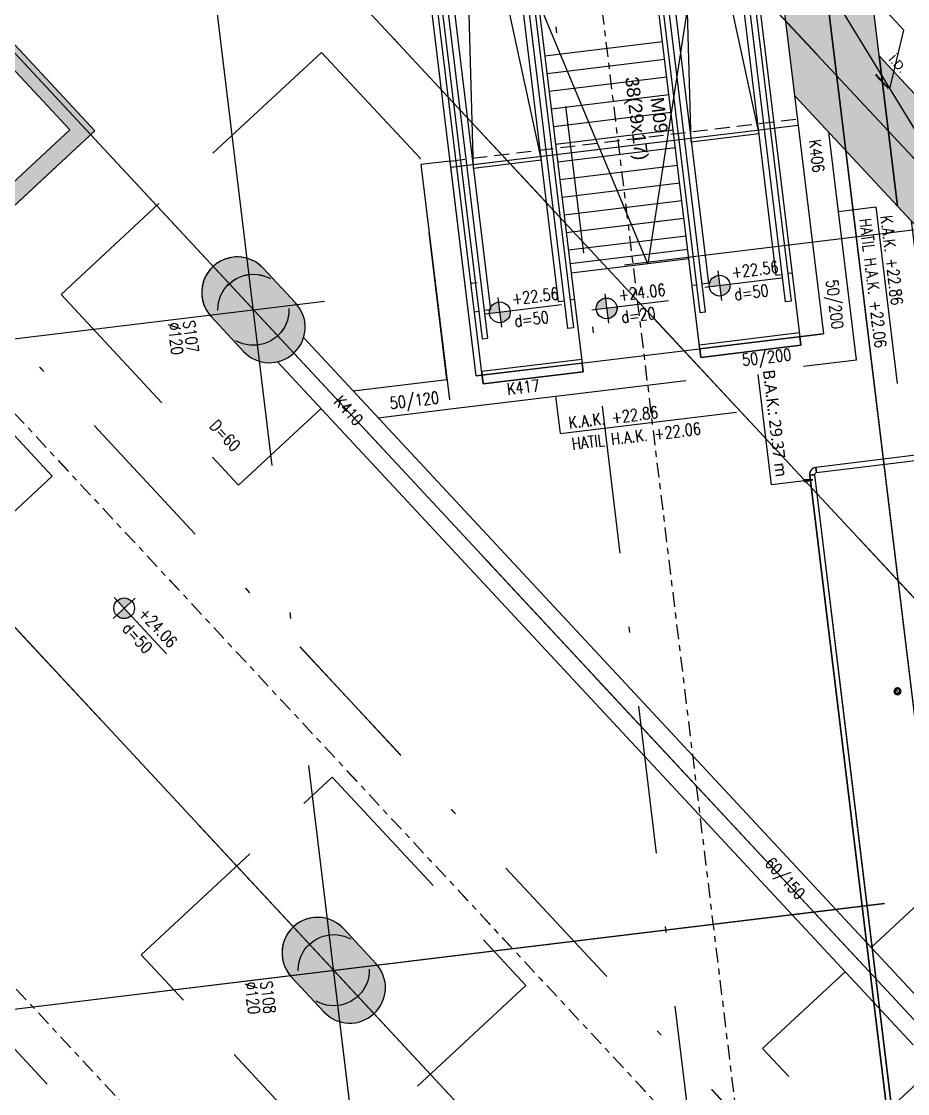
# Model space of a CAD drawing. Header units: inches. Extents: x 400392 to 401495, y 4543971 to 4544133.
# Drawn here: x 400470.34 to 400485.29, y 4544019.14 to 4544037.24 of the extents above; entities that cross this region are included whole.
import ezdxf
from ezdxf.enums import TextEntityAlignment as Align

# ---------------------------------------------------------------- set-up
doc = ezdxf.new("R2010")
doc.units = ezdxf.units.IN
doc.header["$MEASUREMENT"] = 0
for name, pattern in [('ACAD_ISO05W100', [33, 24, -3, 0, -3, 0, -3]), ('AKS', [3, 2.5, -0.25, 0, -0.25]), ('CENTER', [2, 1.25, -0.25, 0.25, -0.25]), ('CONTINU', [0]), ('DASHDOT2', [0.5, 0.25, -0.125, 0, -0.125]), ('HIDDEN', [0.375, 0.25, -0.125]), ('Hidden_2_', [6, 4, -2])]:
    doc.linetypes.add(name, pattern=pattern)
doc.layers.add('A-DETL', color=90, linetype='Continuous', lineweight=15)
doc.layers.add('A-DETL-GENF', color=92, linetype='Continuous', lineweight=9)
for name, color, linetype in [('aks prota', 2, 'AKS'), ('iderzi_PROTA', 3, 'Continuous'), ('kiriş boyutu prota', 6, 'Continuous'), ('kiriş prota', 6, 'Continuous'), ('kolon prota', 1, 'Continuous'), ('kolon tarama prota', 252, 'Continuous'), ('lkolon prota', 4, 'Continuous'), ('merdiven prota', 2, 'Continuous'), ('not prota', 2, 'Continuous'), ('not çizgisi prota', 4, 'Continuous'), ('perde prota', 1, 'Continuous'), ('PRT-AL-TUNEL_EKSENI', 14, 'DASHDOT2'), ('prt-s-taxis', 7, 'Continuous'), ('skesit prota', 7, 'Continuous'), ('st-s_level (kot)', 6, 'Continuous'), ('st-s_levelmark (kot işareti)', 4, 'Continuous'), ('st_s_su tutucu', 2, 'Continuous'), ('st_s_ölçü', 4, 'Continuous'), ('temel prota', 6, 'Continuous'), ('tkolon prota', 6, 'Continuous'), ('tnot prota', 4, 'Continuous')]:
    doc.layers.add(name, color=color, linetype=linetype)
doc.styles.add('OLCU', font='romanstw.shx')
doc.styles.add('PRT-MI-a_Arial', font='Arial.ttf', dxfattribs={"height": 30})
doc.styles.add('Segoe UI Light_1', font='', dxfattribs={"height": 200})
doc.styles.add('text25_PROTA', font='Arial.ttf', dxfattribs={"height": 25})
doc.styles.add('TKIRIS', font='romanstw.shx')
doc.styles.add('tkolon', font='romanstw.shx')
doc.styles.add('TNOT', font='romanstw.shx', dxfattribs={"width": 0.8, "height": 250})
doc.styles.get('Segoe UI Light_1').set_extended_font_data('Segoe UI Light')
doc.dimstyles.new('1-50', dxfattribs={"dimtxt": 10, "dimasz": 4, "dimexe": 4, "dimexo": 8, "dimgap": 4, "dimtad": 1, "dimdec": 1, "dimrnd": 0.05, "dimzin": 9, "dimdsep": 46, "dimtxsty": 'OLCU', "dimblk1": 'OBLIQUE', "dimblk2": 'OBLIQUE', "dimsah": 1, "dimcen": 2, "dimdle": 4, "dimclrd": 4, "dimclre": 4, "dimclrt": 3, "dimadec": 1, "dimazin": 0, "dimtfac": 1, "dimtdec": 1, "dimtix": 1, "dimtmove": 2, "dimatfit": 3, "dimldrblk": 'OBLIQUE', "dimfxl": 1, "dimtvp": 1, "dimtolj": 1, "dimtzin": 1, "dimarcsym": 0})

# ---------------------------------------------------------------- blocks, each defined once
blk = doc.blocks.new('+24.06 mekanik')
at = {"layer": 'kolon tarama prota'}
blk.add_hatch(color=253, dxfattribs=at).paths.add_polyline_path([(71949, 177871), (71929, 177721), (71968, 177721)], flags=0)
at = {"layer": 'kolon tarama prota', "color": 253}
for p, q in [((71747, 181762), (71747, 177947)), ((71836, 177947), (71836, 181762)), ((71747, 177947), (71792, 177947)), ((71792, 177947), (71747, 177947)), ((71747, 177947), (71836, 177947)), ((71836, 177947), (71747, 177947)), ((71792, 177947), (71836, 177947)), ((71836, 177947), (71792, 177947)), ((87211, 177915), (71868, 177915)), ((71868, 177915), (71868, 177871)), ((71868, 177871), (71868, 177915)), ((71868, 177826), (71868, 177915)), ((71868, 177915), (71868, 177826)), ((71868, 177871), (71868, 177826)), ((71868, 177826), (71868, 177871)), ((71868, 177826), (87211, 177826)), ((71949, 177871), (71929, 177721)), ((71929, 177721), (71968, 177721)), ((71968, 177721), (71949, 177871)), ((71949, 177871), (71949, 177169)), ((71949, 177169), (70076, 177169))]:
    blk.add_line(p, q, dxfattribs=at)
at = {"layer": 'kolon tarama prota', "color": 253, "flags": 128}
for points in [[(71747, 177947), (71752, 177913), (71766, 177883), (71788, 177857), (71816, 177838), (71848, 177828), (71868, 177826)], [(71868, 177915), (71851, 177920), (71840, 177933), (71836, 177947)]]:
    blk.add_lwpolyline(points, dxfattribs=at)
at = {"layer": 'kolon tarama prota', "color": 253}
for centre, radius, start, end in [((75666, 178858), 59, 0, 180), ((75666, 178858), 59, 180, 0), ((75666, 178858), 50, 36, 216), ((75666, 178858), 50, 36, 216), ((75666, 178858), 40, 36, 216), ((75666, 178858), 40, 36, 216), ((75666, 178858), 50, 216, 36), ((75666, 178858), 50, 216, 36), ((75666, 178858), 40, 216, 36), ((75666, 178858), 40, 216, 36), ((75666, 178829), 29.5, 90, 270), ((75666, 178888), 29.5, 270, 90)]:
    blk.add_arc(centre, radius, start, end, dxfattribs=at)
at = {"layer": 'kolon tarama prota', "color": 253, "style": 'Segoe UI Light_1'}
blk.add_text('B.A.K.: 29.37 m', height=200, dxfattribs=at).set_placement((70015, 177255))
blk = doc.blocks.new('_Oblique')
at = {"layer": 'st_s_ölçü', "lineweight": -2}
blk.add_line((-0.5, -0.5), (0.5, 0.5), dxfattribs=at)
blk = doc.blocks.new('PLAN_KOT')
at = {"layer": 'st-s_levelmark (kot işareti)'}
h = blk.add_hatch(color=256, dxfattribs=at)
h.paths.add_polyline_path([(0, 17.5, 0.414214), (-17.5, 0), (0, 0)])
h.paths.add_polyline_path([(17.5, 0), (0, 0), (0, -17.5, 0.414214)])
for p, q in [((0, 25), (0, -25)), ((105, 0), (-25, 0))]:
    blk.add_line(p, q, dxfattribs=at)
blk.add_circle((0, 0), 17.5, dxfattribs=at)
at = {"layer": 'st-s_level (kot)', "color": 6, "style": 'OLCU', "width": 0.8}
for tag, p in [('KOT', (22.7, 9.8)), ('DÖŞEME_KALINLIĞI', (22.7, -27.6))]:
    blk.add_attdef(tag, p, '', height=20, dxfattribs=at)
blk = doc.blocks.new('Stair_Anotation')
at = {"color": 0, "style": 'PRT-MI-a_Arial'}
blk.add_attdef('M.ADI', text='', height=0.2, dxfattribs=at).set_placement((0, 0), align=Align.BOTTOM_CENTER)
blk.add_attdef('BAS.SAYI-(EN-RIHT)', text='', height=0.2, dxfattribs=at).set_placement((0, -0.08), align=Align.TOP_CENTER)
blk = doc.blocks.new('yürüyen mer 2')
at = {"color": 253}
blk.add_lwpolyline([(52651, 3429.1), (52651, 3599.1)], dxfattribs=at)
at = {"layer": 'st_s_ölçü', "color": 252, "ltscale": 0.1}
blk.add_line((53451.2, 3599.1), (53451.2, 3429.1), dxfattribs=at)
for points in [[(52651, 3599.1), (53472.2, 3599.1), (53472.2, 3429.1), (52651, 3429.1)], [(52651, 3591.6), (53396.5, 3591.6), (53396.5, 3581.8), (52651, 3581.8)], [(53349.5, 3599.1), (53349.5, 3591.6)], [(52651, 3571.6), (53349.5, 3571.6), (53349.5, 3581.8)], [(52651, 3529.1), (53109.3, 3571.6), (53109.3, 3456.6), (52651, 3499.1)], [(52651, 3456.6), (53349.5, 3456.6), (53349.5, 3446.3)], [(52651, 3436.6), (53396.5, 3436.6), (53396.5, 3446.3), (52651, 3446.3)], [(53349.5, 3429.1), (53349.5, 3436.6)]]:
    blk.add_lwpolyline(points, dxfattribs=at)
blk = doc.blocks.new('D')
at = {"layer": 'st_s_su tutucu', "linetype": 'CONTINU', "ltscale": 0.2}
for p, q in [((-39987.8, 52508.2), (-39992.6, 52508.2)), ((-39992.6, 52508.2), (-39992.6, 52507.4)), ((-39992.6, 52507.4), (-39990.6, 52506.1)), ((-39990.6, 52498.5), (-39991.5, 52498.5)), ((-39991.5, 52498.5), (-39991.5, 52497.9)), ((-39991.5, 52497.9), (-39990.6, 52497.9)), ((-39990.6, 52488.5), (-39991.5, 52488.5)), ((-39991.5, 52488.5), (-39991.5, 52487.9)), ((-39991.5, 52487.9), (-39990.6, 52487.9)), ((-39990.6, 52506.1), (-39990.6, 52498.5)), ((-39990.6, 52497.9), (-39990.6, 52488.5)), ((-39990.6, 52487.9), (-39990.6, 52478.7)), ((-39989.8, 52506.1), (-39987.8, 52507.4)), ((-39989.8, 52498.5), (-39989.8, 52506.1)), ((-39988.9, 52498.5), (-39989.8, 52498.5)), ((-39989.8, 52488.5), (-39989.8, 52497.9)), ((-39989.8, 52497.9), (-39988.9, 52497.9)), ((-39988.9, 52488.5), (-39989.8, 52488.5)), ((-39989.8, 52478.7), (-39989.8, 52487.9)), ((-39989.8, 52487.9), (-39988.9, 52487.9)), ((-39988.9, 52497.9), (-39988.9, 52498.5)), ((-39988.9, 52487.9), (-39988.9, 52488.5)), ((-39987.8, 52507.4), (-39987.8, 52508.2)), ((-39992.6, 52449), (-39990.6, 52450.3)), ((-39992.6, 52448.2), (-39992.6, 52449)), ((-39987.8, 52448.2), (-39992.6, 52448.2)), ((-39990.6, 52478.7), (-39991.9, 52478.7)), ((-39991.9, 52478.7), (-39991.9, 52477.7)), ((-39991.9, 52477.7), (-39990.6, 52477.7)), ((-39991.5, 52467.9), (-39991.5, 52468.5)), ((-39991.5, 52468.5), (-39990.6, 52468.5)), ((-39990.6, 52467.9), (-39991.5, 52467.9)), ((-39991.5, 52457.9), (-39991.5, 52458.5)), ((-39991.5, 52458.5), (-39990.6, 52458.5)), ((-39990.6, 52457.9), (-39991.5, 52457.9)), ((-39990.6, 52468.5), (-39990.6, 52477.7)), ((-39990.6, 52458.5), (-39990.6, 52467.9)), ((-39990.6, 52450.3), (-39990.6, 52457.9)), ((-39988.5, 52478.7), (-39989.8, 52478.7)), ((-39989.8, 52477.7), (-39988.5, 52477.7)), ((-39989.8, 52477.7), (-39989.8, 52468.5)), ((-39989.8, 52468.5), (-39988.9, 52468.5)), ((-39988.9, 52467.9), (-39989.8, 52467.9)), ((-39989.8, 52467.9), (-39989.8, 52458.5)), ((-39989.8, 52458.5), (-39988.9, 52458.5)), ((-39988.9, 52457.9), (-39989.8, 52457.9)), ((-39989.8, 52457.9), (-39989.8, 52450.3)), ((-39989.8, 52450.3), (-39987.8, 52449)), ((-39988.9, 52468.5), (-39988.9, 52467.9)), ((-39988.9, 52458.5), (-39988.9, 52457.9)), ((-39988.5, 52477.7), (-39988.5, 52478.7)), ((-39987.8, 52449), (-39987.8, 52448.2))]:
    blk.add_line(p, q, dxfattribs=at)
blk = doc.blocks.new('A$C1a5ef8c2')
at = {"layer": 'kolon tarama prota'}
h = blk.add_hatch(color=256, dxfattribs=at)
h.dxf.hatch_style = 1
h.paths.add_polyline_path([(85.539, 125.27), (67.968, 123.136), (67.92, 123.533), (67.126, 123.437), (67.174, 123.04), (61.516, 122.353), (61.468, 122.75), (60.673, 122.653), (60.722, 122.256), (43.151, 120.123), (43.332, 118.633), (84.231, 123.6), (91.788, 61.37), (93.526, 59.501), (93.218, 62.035)])
h = blk.add_hatch(color=256, dxfattribs=at)
h.dxf.hatch_style = 1
h.paths.add_polyline_path([(79.984, 60.773), (75.489, 65.606), (68.496, 59.102), (72.991, 54.269)])
h.paths.add_polyline_path([(72.307, 62.237), (75.474, 65.182), (79.56, 60.789), (76.393, 57.843)], flags=16)
h.paths.add_polyline_path([(76.173, 57.639), (73.006, 54.693), (68.92, 59.087), (72.087, 62.032)], flags=16)
h = blk.add_hatch(color=256, dxfattribs=at)
h.dxf.hatch_style = 1
h.paths.add_polyline_path([(127.063, 25.644), (108.617, 45.477), (108.91, 45.75), (108.229, 46.482), (107.936, 46.21), (103.033, 51.482), (103.326, 51.754), (102.645, 52.487), (102.352, 52.214), (93.218, 62.035), (93.526, 59.501), (125.147, 25.501), (106.914, 8.544), (98.845, 17.22), (97.527, 15.994), (98.208, 15.262), (98.428, 15.466), (106.633, 6.644), (108.862, 8.717), (109.135, 8.424), (109.867, 9.105), (109.596, 9.396), (113.879, 13.38), (114.151, 13.089), (114.883, 13.77), (114.61, 14.063)])
h = blk.add_hatch(color=256, dxfattribs=at)
h.dxf.hatch_style = 1
edge = h.paths.add_edge_path()
edge.add_arc((82.387, 58.043), 0.6, 42.924, 222.924)
edge.add_line((81.947, 57.635), (82.492, 57.049))
edge.add_arc((82.931, 57.458), 0.6, 222.924, 402.924)
edge.add_line((83.371, 57.866), (82.826, 58.452))
h = blk.add_hatch(color=256, dxfattribs=at)
h.dxf.hatch_style = 1
edge = h.paths.add_edge_path()
edge.add_arc((83.741, 46.895), 0.6, 42.924, 222.924)
edge.add_line((83.302, 46.487), (83.847, 45.901))
edge.add_arc((84.286, 46.31), 0.6, 222.924, 402.924)
edge.add_line((84.726, 46.718), (84.181, 47.304))
at = {"layer": 'A-DETL', "color": 1, "lineweight": 5}
blk.add_lwpolyline([(18.906, 133.421), (126.814, 17.396)], dxfattribs=at)
at = {"layer": 'aks prota', "ltscale": 10}
for p, q in [((133.168, 17.979), (20.172, 139.475)), ((133.168, 17.979), (20.172, 139.475)), ((133.168, 17.979), (20.172, 139.475)), ((131.311, 19.976), (20.172, 139.475)), ((133.168, 17.979), (20.172, 139.475)), ((125.918, 11.237), (12.923, 132.733)), ((125.918, 11.237), (12.923, 132.733)), ((125.918, 11.237), (12.923, 132.733)), ((124.062, 13.233), (12.923, 132.733)), ((125.918, 11.237), (12.923, 132.733)), ((98.482, 12.471), (84.385, 128.551)), ((98.482, 12.471), (84.385, 128.551)), ((98.482, 12.471), (84.385, 128.551)), ((98.482, 12.471), (84.385, 128.551)), ((98.482, 12.471), (84.385, 128.551)), ((98.482, 12.471), (84.385, 128.551)), ((121.085, 6.742), (8.09, 128.238)), ((121.085, 6.742), (8.09, 128.238)), ((121.085, 6.742), (8.09, 128.238)), ((119.229, 8.739), (8.09, 128.238)), ((121.085, 6.742), (8.09, 128.238)), ((86.606, 25.241), (74.21, 127.316)), ((86.606, 25.241), (74.21, 127.316)), ((86.606, 25.241), (74.21, 127.316)), ((86.606, 25.241), (74.21, 127.316)), ((86.606, 25.241), (74.21, 127.316)), ((86.606, 25.241), (74.21, 127.316)), ((86.606, 25.241), (74.21, 127.316)), ((120.622, 31.469), (36.574, 121.839)), ((120.622, 31.469), (36.574, 121.839)), ((113.372, 24.727), (29.325, 115.097)), ((113.372, 24.727), (29.325, 115.097)), ((108.54, 20.232), (24.492, 110.602)), ((59.038, 54.882), (95.563, 59.318)), ((59.038, 54.882), (95.563, 59.318)), ((59.038, 54.882), (95.563, 59.318)), ((59.038, 54.882), (95.563, 59.318)), ((59.038, 54.882), (95.563, 59.318)), ((59.038, 54.882), (95.563, 59.318)), ((59.038, 54.882), (95.563, 59.318)), ((78.878, 30.765), (104.41, 54.511)), ((78.878, 30.765), (104.41, 54.511)), ((78.878, 30.765), (104.41, 54.511)), ((79.097, 30.968), (104.41, 54.511)), ((79.097, 30.968), (104.41, 54.511)), ((68.492, 44.718), (96.917, 48.169)), ((68.492, 44.718), (96.917, 48.169)), ((68.492, 44.718), (96.917, 48.169)), ((68.492, 44.718), (96.917, 48.169)), ((68.492, 44.718), (96.917, 48.169)), ((68.492, 44.718), (96.917, 48.169)), ((68.492, 44.718), (96.917, 48.169))]:
    blk.add_line(p, q, dxfattribs=at)
at = {"layer": 'iderzi_PROTA', "linetype": 'ACAD_ISO05W100', "lineweight": 30, "ltscale": 2}
blk.add_lwpolyline([(93.218, 62.035), (93.526, 59.501), (93.758, 59.252), (94.258, 55.131), (94.854, 55.203), (99.404, 17.738), (97.528, 15.993)], dxfattribs=at)
at = {"layer": 'kiriş prota', "linetype": 'HIDDEN'}
blk.add_line((85.979, 60.262), (91.827, 60.972), dxfattribs=at)
at = {"layer": 'kiriş prota'}
for p, q in [((85.992, 60.156), (91.849, 60.867)), ((84.343, 56.38), (85.924, 56.572)), ((84.764, 55.928), (85.984, 56.076))]:
    blk.add_line(p, q, dxfattribs=at)
for points in [[(91.788, 61.37), (92.277, 57.344), (90.192, 57.091), (90.008, 58.611), (88.022, 58.37), (88.207, 56.849), (86.42, 56.633), (85.034, 68.044), (90.892, 68.753)], [(83.505, 57.281), (94.229, 45.751)], [(83.066, 56.873), (93.789, 45.342)]]:
    blk.add_lwpolyline(points, dxfattribs=at)
at = {"layer": 'kolon prota', "color": 1}
for points in [[(82.826, 58.452, 1), (81.947, 57.635), (82.492, 57.049, 1), (83.371, 57.866)], [(84.181, 47.304, 1), (83.302, 46.487), (83.847, 45.901, 1), (84.726, 46.718)]]:
    blk.add_lwpolyline(points, format="xyb", close=True, dxfattribs=at)
at = {"layer": 'kolon prota', "color": 5, "linetype": 'HIDDEN', "ltscale": 5}
for centre in [(82.659, 57.75), (84.014, 46.603)]:
    blk.add_circle(centre, 0.6, dxfattribs=at)
at = {"layer": 'merdiven prota', "linetype": 'HIDDEN', "ltscale": 10}
for p, q in [((87.577, 62.036), (89.563, 62.277)), ((87.613, 61.738), (89.599, 61.979)), ((87.65, 61.44), (89.635, 61.681)), ((87.686, 61.142), (89.671, 61.383)), ((87.722, 60.844), (89.707, 61.085)), ((87.758, 60.546), (89.743, 60.788)), ((87.794, 60.249), (89.78, 60.49)), ((87.83, 59.951), (89.816, 60.192)), ((87.867, 59.653), (89.852, 59.894)), ((87.903, 59.355), (89.888, 59.596)), ((87.939, 59.057), (89.924, 59.299)), ((87.975, 58.76), (89.96, 59.001)), ((88.003, 58.531), (89.988, 58.772))]:
    blk.add_line(p, q, dxfattribs=at)
at = {"layer": 'merdiven prota', "color": 4}
blk.add_lwpolyline([(90.892, 68.753), (89.313, 58.527), (85.332, 68.08)], dxfattribs=at)
at = {"layer": 'merdiven prota', "linetype": 'HIDDEN', "ltscale": 10}
for points in [[(90.192, 57.091), (90.21, 56.947), (91.897, 57.152), (91.88, 57.296)], [(86.513, 56.698), (86.537, 56.5), (88.225, 56.705), (88.207, 56.85)]]:
    blk.add_lwpolyline(points, dxfattribs=at)
at = {"layer": 'not prota', "ltscale": 0.1}
for points in [[(92.53, 59.41), (93.159, 59.486), (93.52, 56.508)], [(87.756, 56.291), (87.833, 55.662), (90.811, 56.024)]]:
    blk.add_lwpolyline(points, dxfattribs=at)
at = {"layer": 'perde prota'}
for points in [[(60.722, 122.256), (43.151, 120.123), (43.332, 118.633), (84.231, 123.6), (91.788, 61.37), (93.526, 59.501), (85.539, 125.27), (67.968, 123.136), (67.92, 123.533), (67.126, 123.437), (67.174, 123.04), (61.516, 122.353), (61.468, 122.75), (60.673, 122.653)], [(75.489, 65.606), (79.984, 60.773), (72.991, 54.269), (68.496, 59.102)]]:
    blk.add_lwpolyline(points, close=True, dxfattribs=at)
for points in [[(72.307, 62.237), (75.474, 65.182), (79.56, 60.789), (76.393, 57.843)], [(127.063, 25.644), (114.61, 14.063), (114.883, 13.77), (114.151, 13.089), (113.879, 13.38), (109.596, 9.396), (109.867, 9.105), (109.135, 8.424), (108.862, 8.717), (106.633, 6.644), (98.428, 15.466), (98.208, 15.262), (97.527, 15.994), (98.845, 17.22), (106.914, 8.544), (125.147, 25.501), (93.526, 59.501), (93.218, 62.035), (102.352, 52.214)]]:
    blk.add_lwpolyline(points, dxfattribs=at)
at = {"layer": 'PRT-AL-TUNEL_EKSENI', "ltscale": 10}
for p, q in [((16.474, 136.036), (129.47, 14.54)), ((10.506, 130.485), (123.502, 8.99)), ((93.152, 18.202), (79.819, 127.997)), ((4.538, 124.935), (117.534, 3.439))]:
    blk.add_line(p, q, dxfattribs=at)
at = {"layer": 'skesit prota', "linetype": 'CENTER', "ltscale": 0.2}
for points in [[(6.701, 133.338), (120.284, 11.212)], [(80.385, 129.97), (94.694, 12.138)], [(46.818, 80.516), (100.596, 22.693)]]:
    blk.add_lwpolyline(points, dxfattribs=at)
at = {"layer": 'temel prota', "linetype": 'HIDDEN', "ltscale": 10}
for points in [[(84.342, 56.381), (85.924, 56.572), (85.47, 60.308), (83.807, 62.096), (79.414, 58.01), (82.41, 54.788), (83.801, 56.082)], [(93.082, 46.984), (94.473, 48.278), (95.881, 46.764), (96.227, 43.9), (94.248, 42.06), (91.251, 45.282), (92.642, 46.576)]]:
    blk.add_lwpolyline(points, dxfattribs=at)
at = {"layer": 'temel prota', "color": 5}
for points in [[(91.788, 61.37), (91.788, 61.37), (92.277, 57.344)], [(86.42, 56.633), (86.42, 56.633), (92.277, 57.344)]]:
    blk.add_lwpolyline(points, dxfattribs=at)
at = {"layer": 'temel prota', "color": 5, "linetype": 'Hidden_2_'}
blk.add_lwpolyline([(86.42, 56.633), (85.979, 60.262), (85.483, 60.202), (85.984, 56.076), (92.834, 56.908), (92.367, 60.747)], dxfattribs=at)
at = {"layer": 'temel prota', "linetype": 'HIDDEN', "ltscale": 10}
for points in [[(75.993, 58.457), (79.262, 54.942), (76.04, 51.945), (72.771, 55.46)], [(83.988, 49.861), (87.257, 46.346), (84.035, 43.349), (80.766, 46.864)]]:
    blk.add_lwpolyline(points, close=True, dxfattribs=at)
at = {"layer": 'A-DETL-GENF', "xscale": 0.001000000000024428, "yscale": 0.001000000000024428, "zscale": 0.001000000000024428, "rotation": 276.923993958082}
blk.add_blockref('+24.06 mekanik', (-93.149, 104.863), dxfattribs=at)
at = {"layer": 'prt-s-taxis'}
ref = blk.add_blockref('Stair_Anotation', (89.33, 61.004), dxfattribs=dict(at, xscale=-1.125000000027482, yscale=1.125000000027481, zscale=1.125000000027481, rotation=276.9239939234495))
ref.add_attrib('M.ADI', 'M09', dxfattribs={"layer": '0', "color": 0, "height": 0.225, "rotation": 276.924, "style": 'PRT-MI-a_Arial'}).set_placement((89.329, 61.013), align=Align.BOTTOM_CENTER)
ref.add_attrib('BAS.SAYI-(EN-RIHT)', '38(29x17)', dxfattribs={"layer": '0', "color": 0, "height": 0.225, "rotation": 276.924, "style": 'PRT-MI-a_Arial'}).set_placement((89.24, 60.995), align=Align.TOP_CENTER)
at = {"layer": 'st-s_level (kot)', "linetype": 'CONTINU', "ltscale": 0.1, "xscale": 0.01000000000024428, "yscale": 0.01000000000024428, "zscale": 0.01000000000024428}
for p, rotation, values in [((90.525, 58.158), 6.923993958096616, {'KOT': '+22.56', 'DÖŞEME_KALINLIĞI': 'd=50'}), ((86.816, 57.708), 6.923993958096616, {'KOT': '+22.56', 'DÖŞEME_KALINLIĞI': 'd=50'}), ((88.618, 57.774), 6.923993958096616, {'KOT': '+24.06', 'DÖŞEME_KALINLIĞI': 'd=20'}), ((80.478, 52.712), 312.9239939580838, {'KOT': '+24.06', 'DÖŞEME_KALINLIĞI': 'd=50'})]:
    blk.add_blockref('PLAN_KOT', p, dxfattribs=dict(at, rotation=rotation)).add_auto_attribs(values)
at = {"layer": 'st_s_ölçü', "linetype": 'CONTINU', "xscale": 0.01000000000024428, "yscale": 0.01000000000024428, "zscale": 0.01000000000024428}
for p, rotation in [((-8.293, 583.635), 276.9239939580845), ((-11.966, 583.189), 276.9239939581223)]:
    blk.add_blockref('yürüyen mer 2', p, dxfattribs=dict(at, rotation=rotation))
at = {"layer": 'st_s_ölçü', "xscale": 0.005000000000122139, "yscale": 0.005000000000122139, "zscale": 0.005000000000122139, "rotation": 222.9239939580838}
blk.add_blockref('D', (-231.846, 117.57), dxfattribs=at)
at = {"layer": 'iderzi_PROTA', "linetype": 'ACAD_ISO05W100', "style": 'text25_PROTA'}
blk.add_text('İ.D.', height=0.15, rotation=312.924, dxfattribs=at).set_placement((93.363, 61.971))
at = {"layer": 'kiriş boyutu prota', "ltscale": 0.05, "style": 'TKIRIS', "width": 0.8}
for s, rotation, p in [('50/200', 276.924, (92.521, 57.428)), ('50/200', 6.924, (91.734, 57)), ('50/120', 6.924, (85.789, 56.273)), ('60/150', 312.506, (91.913, 47.846))]:
    blk.add_text(s, height=0.2, rotation=rotation, dxfattribs=at).set_placement(p, align=Align.MIDDLE_RIGHT)
at = {"layer": 'kiriş prota', "ltscale": 0.05, "style": 'TKIRIS', "width": 0.8}
for s, rotation, p in [('K406', 276.924, (92.13, 60.621)), ('K417', 6.924, (86.936, 56.41)), ('K410', 312.506, (84.078, 56.253))]:
    blk.add_text(s, height=0.2, rotation=rotation, dxfattribs=at).set_placement(p, align=Align.MIDDLE_LEFT)
at = {"layer": 'lkolon prota', "style": 'tkolon', "width": 0.8}
for p in [(81.213, 57.525), (82.509, 46.395)]:
    blk.add_text('%%C120', height=0.2, rotation=276.924, dxfattribs=at).set_placement(p)
at = {"layer": 'st-s_level (kot)', "color": 6, "style": 'OLCU', "width": 0.8}
for tag, p, rotation in [('D=60', (41.417, 99.58), 312.924), ('D=60', (34.914, 96.881), 312.924), ('D=60', (41.724, 89.558), 312.924), ('D=60', (74.072, 82.365), 276.924), ('D=90', (58.452, 80.894), 312.924), ('D=60', (82.07, 73.768), 276.924), ('D=60', (66.17, 72.697), 312.924), ('D=60', (59.529, 70.146), 312.924), ('D=60', (74.283, 63.914), 312.924), ('D=60', (67.523, 61.55), 312.924), ('D=60', (81.905, 55.778), 312.924), ('D=60', (75.518, 52.954), 312.924), ('D=60', (83.512, 44.358), 312.924), ('D=60', (93.868, 42.953), 312.924), ('D=60', (102.234, 34.187), 312.924), ('D=60', (95.218, 31.81), 312.924), ('D=60', (99.288, 27.664), 312.924), ('+22.51', (112.229, 23.935), 312.924), ('+20.81', (108.552, 21.5), 312.924), ('D=80', (97.117, 17.526), 312.924)]:
    blk.add_attdef(tag, p, '', height=0.2, rotation=rotation, dxfattribs=at)
at = {"layer": 'tkolon prota', "style": 'tkolon', "width": 0.8}
for s, p in [('S107', (81.472, 57.557)), ('S108', (82.775, 46.404))]:
    blk.add_text(s, height=0.2, rotation=276.924, dxfattribs=at).set_placement(p)
at = {"layer": 'tnot prota', "style": 'TNOT', "width": 0.8}
for s, rotation, p in [('HATIL H.A.K. +22.06', 276.924, (92.981, 59.289)), (' K.A.K. +22.86', 276.924, (93.325, 59.451)), (' K.A.K. +22.86', 6.924, (87.868, 55.829)), ('HATIL H.A.K. +22.06', 6.924, (88.03, 55.485))]:
    blk.add_text(s, height=0.2, rotation=rotation, dxfattribs=at).set_placement(p, align=Align.MIDDLE_LEFT)
at = {"layer": 'not çizgisi prota'}
blk.add_leader([(93.395, 61.479), (93.635, 62.472), (92.655, 63.525)], dimstyle='1-50', override={"dimasz": 12, "dimgap": 4, "dimtad": 0}, dxfattribs=at)

msp = doc.modelspace()

# ---------------------------------------------------------------- hatches: boundary and pattern name
at = {"layer": 'kolon tarama prota'}
h = msp.add_hatch(color=256, dxfattribs=at)
h.dxf.hatch_style = 1
h.paths.add_polyline_path([(400477.132, 4544099.89), (400459.561, 4544097.756), (400459.512, 4544098.154), (400458.718, 4544098.057), (400458.766, 4544097.66), (400453.108, 4544096.973), (400453.06, 4544097.37), (400452.266, 4544097.274), (400452.314, 4544096.876), (400434.743, 4544094.743), (400434.924, 4544093.254), (400475.823, 4544098.22), (400483.38, 4544035.99), (400485.118, 4544034.122), (400484.811, 4544036.655)])
h = msp.add_hatch(color=256, dxfattribs=at)
h.dxf.hatch_style = 1
h.paths.add_polyline_path([(400471.576, 4544035.393), (400467.082, 4544040.226), (400460.089, 4544033.723), (400464.583, 4544028.89)])
h.paths.add_polyline_path([(400463.899, 4544036.857), (400467.066, 4544039.802), (400471.152, 4544035.409), (400467.985, 4544032.463)], flags=16)
h.paths.add_polyline_path([(400467.766, 4544032.259), (400464.599, 4544029.314), (400460.513, 4544033.707), (400463.68, 4544036.653)], flags=16)
h = msp.add_hatch(color=256, dxfattribs=at)
h.dxf.hatch_style = 1
h.paths.add_polyline_path([(400518.655, 4544000.264), (400500.21, 4544020.098), (400500.503, 4544020.37), (400499.822, 4544021.102), (400499.529, 4544020.83), (400494.625, 4544026.102), (400494.918, 4544026.374), (400494.237, 4544027.107), (400493.944, 4544026.834), (400484.811, 4544036.655), (400485.118, 4544034.122), (400516.74, 4544000.122), (400498.507, 4543983.164), (400490.437, 4543991.84), (400489.119, 4543990.614), (400489.8, 4543989.882), (400490.02, 4543990.086), (400498.225, 4543981.264), (400500.454, 4543983.337), (400500.727, 4543983.044), (400501.459, 4543983.725), (400501.188, 4543984.016), (400505.472, 4543988), (400505.743, 4543987.709), (400506.475, 4543988.39), (400506.203, 4543988.683)])
h = msp.add_hatch(color=256, dxfattribs=at)
h.dxf.hatch_style = 1
edge = h.paths.add_edge_path()
edge.add_arc((400473.979, 4544032.664), 0.6, 42.924, 222.924)
edge.add_line((400473.54, 4544032.255), (400474.084, 4544031.669))
edge.add_arc((400474.524, 4544032.078), 0.6, 222.924, 402.924)
edge.add_line((400474.963, 4544032.486), (400474.418, 4544033.072))
h = msp.add_hatch(color=256, dxfattribs=at)
h.dxf.hatch_style = 1
edge = h.paths.add_edge_path()
edge.add_arc((400475.334, 4544021.516), 0.6, 42.924, 222.924)
edge.add_line((400474.894, 4544021.107), (400475.439, 4544020.521))
edge.add_arc((400475.879, 4544020.93), 0.6, 222.924, 402.924)
edge.add_line((400476.318, 4544021.338), (400475.773, 4544021.924))

# ---------------------------------------------------------------- linework, layer by layer
at = {"layer": 'A-DETL', "color": 1, "lineweight": 5}
msp.add_lwpolyline([(400410.498, 4544108.041), (400518.406, 4543992.016)], dxfattribs=at)
at = {"layer": 'aks prota', "ltscale": 10}
for p, q in [((400524.76, 4543992.599), (400411.764, 4544114.095)), ((400524.76, 4543992.599), (400411.764, 4544114.095)), ((400524.76, 4543992.599), (400411.764, 4544114.095)), ((400522.903, 4543994.596), (400411.764, 4544114.095)), ((400524.76, 4543992.599), (400411.764, 4544114.095)), ((400517.511, 4543985.857), (400404.515, 4544107.353)), ((400517.511, 4543985.857), (400404.515, 4544107.353)), ((400517.511, 4543985.857), (400404.515, 4544107.353)), ((400515.654, 4543987.853), (400404.515, 4544107.353)), ((400517.511, 4543985.857), (400404.515, 4544107.353)), ((400490.074, 4543987.091), (400475.978, 4544103.171)), ((400490.074, 4543987.091), (400475.978, 4544103.171)), ((400490.074, 4543987.091), (400475.978, 4544103.171)), ((400490.074, 4543987.091), (400475.978, 4544103.171)), ((400490.074, 4543987.091), (400475.978, 4544103.171)), ((400490.074, 4543987.091), (400475.978, 4544103.171)), ((400512.678, 4543981.362), (400399.682, 4544102.858)), ((400512.678, 4543981.362), (400399.682, 4544102.858)), ((400512.678, 4543981.362), (400399.682, 4544102.858)), ((400510.821, 4543983.359), (400399.682, 4544102.858)), ((400512.678, 4543981.362), (400399.682, 4544102.858)), ((400478.198, 4543999.861), (400465.802, 4544101.936)), ((400478.198, 4543999.861), (400465.802, 4544101.936)), ((400478.198, 4543999.861), (400465.802, 4544101.936)), ((400478.198, 4543999.861), (400465.802, 4544101.936)), ((400478.198, 4543999.861), (400465.802, 4544101.936)), ((400478.198, 4543999.861), (400465.802, 4544101.936)), ((400478.198, 4543999.861), (400465.802, 4544101.936)), ((400512.214, 4544006.089), (400428.167, 4544096.459)), ((400512.214, 4544006.089), (400428.167, 4544096.459)), ((400504.965, 4543999.347), (400420.917, 4544089.717)), ((400504.965, 4543999.347), (400420.917, 4544089.717)), ((400500.132, 4543994.852), (400416.084, 4544085.222)), ((400450.63, 4544029.502), (400487.155, 4544033.938)), ((400450.63, 4544029.502), (400487.155, 4544033.938)), ((400450.63, 4544029.502), (400487.155, 4544033.938)), ((400450.63, 4544029.502), (400487.155, 4544033.938)), ((400450.63, 4544029.502), (400487.155, 4544033.938)), ((400450.63, 4544029.502), (400487.155, 4544033.938)), ((400450.63, 4544029.502), (400487.155, 4544033.938)), ((400470.47, 4544005.385), (400496.003, 4544029.131)), ((400470.47, 4544005.385), (400496.003, 4544029.131)), ((400470.47, 4544005.385), (400496.003, 4544029.131)), ((400470.689, 4544005.588), (400496.003, 4544029.131)), ((400470.689, 4544005.588), (400496.003, 4544029.131)), ((400460.084, 4544019.338), (400488.509, 4544022.79)), ((400460.084, 4544019.338), (400488.509, 4544022.79)), ((400460.084, 4544019.338), (400488.509, 4544022.79)), ((400460.084, 4544019.338), (400488.509, 4544022.79)), ((400460.084, 4544019.338), (400488.509, 4544022.79)), ((400460.084, 4544019.338), (400488.509, 4544022.79)), ((400460.084, 4544019.338), (400488.509, 4544022.79))]:
    msp.add_line(p, q, dxfattribs=at)
at = {"layer": 'iderzi_PROTA', "linetype": 'ACAD_ISO05W100', "lineweight": 30, "ltscale": 2}
msp.add_lwpolyline([(400484.811, 4544036.655), (400485.118, 4544034.122), (400485.35, 4544033.872), (400485.851, 4544029.751), (400486.446, 4544029.823), (400490.996, 4543992.358), (400489.12, 4543990.614)], dxfattribs=at)
at = {"layer": 'kiriş prota', "linetype": 'HIDDEN'}
msp.add_line((400477.572, 4544034.882), (400483.419, 4544035.592), dxfattribs=at)
at = {"layer": 'kiriş prota'}
for p, q in [((400477.585, 4544034.776), (400483.442, 4544035.487)), ((400475.935, 4544031), (400477.516, 4544031.192)), ((400476.356, 4544030.548), (400477.576, 4544030.696))]:
    msp.add_line(p, q, dxfattribs=at)
for points in [[(400483.38, 4544035.99), (400483.869, 4544031.964), (400481.785, 4544031.711), (400481.6, 4544033.231), (400479.615, 4544032.99), (400479.799, 4544031.469), (400478.012, 4544031.254), (400476.627, 4544042.664), (400482.484, 4544043.373)], [(400475.097, 4544031.902), (400485.821, 4544020.371)], [(400474.658, 4544031.493), (400485.382, 4544019.963)]]:
    msp.add_lwpolyline(points, dxfattribs=at)
at = {"layer": 'kolon prota', "color": 1}
for points in [[(400474.418, 4544033.072, 1), (400473.54, 4544032.255), (400474.084, 4544031.669, 1), (400474.963, 4544032.486)], [(400475.773, 4544021.924, 1), (400474.894, 4544021.107), (400475.439, 4544020.521, 1), (400476.318, 4544021.338)]]:
    msp.add_lwpolyline(points, format="xyb", close=True, dxfattribs=at)
at = {"layer": 'kolon prota', "color": 5, "linetype": 'HIDDEN', "ltscale": 5}
for centre in [(400474.251, 4544032.371), (400475.606, 4544021.223)]:
    msp.add_circle(centre, 0.6, dxfattribs=at)
at = {"layer": 'merdiven prota', "linetype": 'HIDDEN', "ltscale": 10}
for p, q in [((400479.17, 4544036.656), (400481.155, 4544036.897)), ((400479.206, 4544036.358), (400481.191, 4544036.599)), ((400479.242, 4544036.06), (400481.227, 4544036.301)), ((400479.278, 4544035.762), (400481.263, 4544036.003)), ((400479.314, 4544035.464), (400481.3, 4544035.706)), ((400479.35, 4544035.167), (400481.336, 4544035.408)), ((400479.387, 4544034.869), (400481.372, 4544035.11)), ((400479.423, 4544034.571), (400481.408, 4544034.812)), ((400479.459, 4544034.273), (400481.444, 4544034.514)), ((400479.495, 4544033.975), (400481.48, 4544034.216)), ((400479.531, 4544033.678), (400481.517, 4544033.919)), ((400479.567, 4544033.38), (400481.553, 4544033.621)), ((400479.595, 4544033.151), (400481.58, 4544033.393))]:
    msp.add_line(p, q, dxfattribs=at)
at = {"layer": 'merdiven prota', "color": 4}
msp.add_lwpolyline([(400482.484, 4544043.373), (400480.905, 4544033.147), (400476.925, 4544042.7)], dxfattribs=at)
at = {"layer": 'merdiven prota', "linetype": 'HIDDEN', "ltscale": 10}
for points in [[(400481.785, 4544031.711), (400481.802, 4544031.567), (400483.49, 4544031.772), (400483.472, 4544031.916)], [(400478.105, 4544031.319), (400478.129, 4544031.12), (400479.817, 4544031.325), (400479.799, 4544031.47)]]:
    msp.add_lwpolyline(points, dxfattribs=at)
at = {"layer": 'not prota', "ltscale": 0.1}
for points in [[(400484.122, 4544034.03), (400484.751, 4544034.107), (400485.113, 4544031.128)], [(400479.349, 4544030.911), (400479.425, 4544030.283), (400482.403, 4544030.644)]]:
    msp.add_lwpolyline(points, dxfattribs=at)
at = {"layer": 'perde prota'}
for points in [[(400452.314, 4544096.876), (400434.743, 4544094.743), (400434.924, 4544093.254), (400475.823, 4544098.22), (400483.38, 4544035.99), (400485.118, 4544034.122), (400477.132, 4544099.89), (400459.561, 4544097.756), (400459.512, 4544098.154), (400458.718, 4544098.057), (400458.766, 4544097.66), (400453.108, 4544096.973), (400453.06, 4544097.37), (400452.266, 4544097.274)], [(400467.082, 4544040.226), (400471.576, 4544035.393), (400464.583, 4544028.89), (400460.089, 4544033.723)]]:
    msp.add_lwpolyline(points, close=True, dxfattribs=at)
for points in [[(400463.899, 4544036.857), (400467.066, 4544039.802), (400471.152, 4544035.409), (400467.985, 4544032.463)], [(400518.655, 4544000.264), (400506.203, 4543988.683), (400506.475, 4543988.39), (400505.743, 4543987.709), (400505.472, 4543988), (400501.188, 4543984.016), (400501.459, 4543983.725), (400500.727, 4543983.044), (400500.454, 4543983.337), (400498.225, 4543981.264), (400490.02, 4543990.086), (400489.8, 4543989.882), (400489.119, 4543990.614), (400490.437, 4543991.84), (400498.507, 4543983.164), (400516.74, 4544000.122), (400485.118, 4544034.122), (400484.811, 4544036.655), (400493.944, 4544026.834)]]:
    msp.add_lwpolyline(points, dxfattribs=at)
at = {"layer": 'PRT-AL-TUNEL_EKSENI', "ltscale": 10}
for p, q in [((400408.067, 4544110.656), (400521.062, 4543989.16)), ((400402.099, 4544105.105), (400515.094, 4543983.61)), ((400484.744, 4543992.822), (400471.411, 4544102.617)), ((400396.131, 4544099.555), (400509.126, 4543978.059))]:
    msp.add_line(p, q, dxfattribs=at)
at = {"layer": 'skesit prota', "linetype": 'CENTER', "ltscale": 0.2}
for points in [[(400398.294, 4544107.959), (400511.876, 4543985.832)], [(400471.977, 4544104.59), (400486.286, 4543986.758)], [(400438.41, 4544055.136), (400492.188, 4543997.313)]]:
    msp.add_lwpolyline(points, dxfattribs=at)
at = {"layer": 'temel prota', "linetype": 'HIDDEN', "ltscale": 10}
for points in [[(400475.935, 4544031.001), (400477.516, 4544031.192), (400477.062, 4544034.928), (400475.399, 4544036.716), (400471.006, 4544032.63), (400474.002, 4544029.408), (400475.394, 4544030.702)], [(400484.674, 4544021.604), (400486.065, 4544022.898), (400487.474, 4544021.384), (400487.819, 4544018.52), (400485.84, 4544016.68), (400482.843, 4544019.902), (400484.235, 4544021.196)]]:
    msp.add_lwpolyline(points, dxfattribs=at)
at = {"layer": 'temel prota', "color": 5}
for points in [[(400483.38, 4544035.99), (400483.38, 4544035.99), (400483.869, 4544031.964)], [(400478.012, 4544031.253), (400478.012, 4544031.253), (400483.869, 4544031.964)]]:
    msp.add_lwpolyline(points, dxfattribs=at)
at = {"layer": 'temel prota', "color": 5, "linetype": 'Hidden_2_'}
msp.add_lwpolyline([(400478.012, 4544031.253), (400477.572, 4544034.882), (400477.075, 4544034.822), (400477.576, 4544030.696), (400484.426, 4544031.528), (400483.96, 4544035.367)], dxfattribs=at)
at = {"layer": 'temel prota', "linetype": 'HIDDEN', "ltscale": 10}
for points in [[(400467.586, 4544033.077), (400470.855, 4544029.562), (400467.633, 4544026.566), (400464.364, 4544030.08)], [(400475.58, 4544024.481), (400478.849, 4544020.966), (400475.627, 4544017.97), (400472.358, 4544021.484)]]:
    msp.add_lwpolyline(points, close=True, dxfattribs=at)

# ---------------------------------------------------------------- block references
msp.add_blockref('A$C1a5ef8c2', (400391.592, 4543974.62))
at = {"layer": 'A-DETL-GENF', "xscale": 0.001000000000024428, "yscale": 0.001000000000024428, "zscale": 0.001000000000024428, "rotation": 276.923993958082}
msp.add_blockref('+24.06 mekanik', (400298.444, 4544079.483), dxfattribs=at)
at = {"layer": 'prt-s-taxis'}
ref = msp.add_blockref('Stair_Anotation', (400480.922, 4544035.624), dxfattribs=dict(at, xscale=-1.125000000027482, yscale=1.125000000027481, zscale=1.125000000027481, rotation=276.9239939234495))
ref.add_attrib('M.ADI', 'M09', dxfattribs={"layer": '0', "color": 0, "height": 0.225, "rotation": 276.924, "style": 'PRT-MI-a_Arial'}).set_placement((400480.921, 4544035.633), align=Align.BOTTOM_CENTER)
ref.add_attrib('BAS.SAYI-(EN-RIHT)', '38(29x17)', dxfattribs={"layer": '0', "color": 0, "height": 0.225, "rotation": 276.924, "style": 'PRT-MI-a_Arial'}).set_placement((400480.833, 4544035.615), align=Align.TOP_CENTER)
at = {"layer": 'st-s_level (kot)', "linetype": 'CONTINU', "ltscale": 0.1, "xscale": 0.01000000000024428, "yscale": 0.01000000000024428, "zscale": 0.01000000000024428}
for p, rotation, values in [((400482.117, 4544032.778), 6.923993958096616, {'KOT': '+22.56', 'DÖŞEME_KALINLIĞI': 'd=50'}), ((400480.211, 4544032.394), 6.923993958096616, {'KOT': '+24.06', 'DÖŞEME_KALINLIĞI': 'd=20'}), ((400478.408, 4544032.328), 6.923993958096616, {'KOT': '+22.56', 'DÖŞEME_KALINLIĞI': 'd=50'}), ((400472.07, 4544027.332), 312.9239939580838, {'KOT': '+24.06', 'DÖŞEME_KALINLIĞI': 'd=50'})]:
    msp.add_blockref('PLAN_KOT', p, dxfattribs=dict(at, rotation=rotation)).add_auto_attribs(values)
at = {"layer": 'st_s_ölçü', "linetype": 'CONTINU', "xscale": 0.01000000000024428, "yscale": 0.01000000000024428, "zscale": 0.01000000000024428}
for p, rotation in [((400383.299, 4544558.255), 276.9239939580845), ((400379.626, 4544557.809), 276.9239939581223)]:
    msp.add_blockref('yürüyen mer 2', p, dxfattribs=dict(at, rotation=rotation))
at = {"layer": 'st_s_ölçü', "xscale": 0.005000000000122139, "yscale": 0.005000000000122139, "zscale": 0.005000000000122139, "rotation": 222.9239939580838}
msp.add_blockref('D', (400159.747, 4544092.19), dxfattribs=at)

# ---------------------------------------------------------------- texts
at = {"layer": 'iderzi_PROTA', "linetype": 'ACAD_ISO05W100', "style": 'text25_PROTA'}
msp.add_text('İ.D.', height=0.15, rotation=312.924, dxfattribs=at).set_placement((400484.955, 4544036.591))
at = {"layer": 'kiriş boyutu prota', "ltscale": 0.05, "style": 'TKIRIS', "width": 0.8}
for s, rotation, p in [('50/200', 276.924, (400484.113, 4544032.048)), ('50/200', 6.924, (400483.326, 4544031.62)), ('50/120', 6.924, (400477.382, 4544030.893)), ('60/150', 312.506, (400483.505, 4544022.466))]:
    msp.add_text(s, height=0.2, rotation=rotation, dxfattribs=at).set_placement(p, align=Align.MIDDLE_RIGHT)
at = {"layer": 'kiriş prota', "ltscale": 0.05, "style": 'TKIRIS', "width": 0.8}
for s, rotation, p in [('K406', 276.924, (400483.723, 4544035.241)), ('K417', 6.924, (400478.528, 4544031.03)), ('K410', 312.506, (400475.67, 4544030.874))]:
    msp.add_text(s, height=0.2, rotation=rotation, dxfattribs=at).set_placement(p, align=Align.MIDDLE_LEFT)
at = {"layer": 'lkolon prota', "style": 'tkolon', "width": 0.8}
for p in [(400472.806, 4544032.145), (400474.101, 4544021.015)]:
    msp.add_text('%%C120', height=0.2, rotation=276.924, dxfattribs=at).set_placement(p)
at = {"layer": 'st-s_level (kot)', "color": 6, "style": 'OLCU', "width": 0.8}
msp.add_attdef('D=60', (400473.497, 4544030.398), '', height=0.2, rotation=312.924, dxfattribs=at)
at = {"layer": 'tkolon prota', "style": 'tkolon', "width": 0.8}
for s, p in [('S107', (400473.064, 4544032.177)), ('S108', (400474.368, 4544021.024))]:
    msp.add_text(s, height=0.2, rotation=276.924, dxfattribs=at).set_placement(p)
at = {"layer": 'tnot prota', "style": 'TNOT', "width": 0.8}
for s, rotation, p in [('HATIL H.A.K. +22.06', 276.924, (400484.573, 4544033.909)), (' K.A.K. +22.86', 276.924, (400484.917, 4544034.071)), (' K.A.K. +22.86', 6.924, (400479.461, 4544030.449)), ('HATIL H.A.K. +22.06', 6.924, (400479.622, 4544030.105))]:
    msp.add_text(s, height=0.2, rotation=rotation, dxfattribs=at).set_placement(p, align=Align.MIDDLE_LEFT)

# ---------------------------------------------------------------- leaders
at = {"layer": 'not çizgisi prota'}
msp.add_leader([(400484.987, 4544036.099), (400485.227, 4544037.092), (400484.248, 4544038.145)], dimstyle='1-50', override={"dimasz": 12, "dimgap": 4, "dimtad": 0}, dxfattribs=at)

doc.saveas('drawing.dxf')
